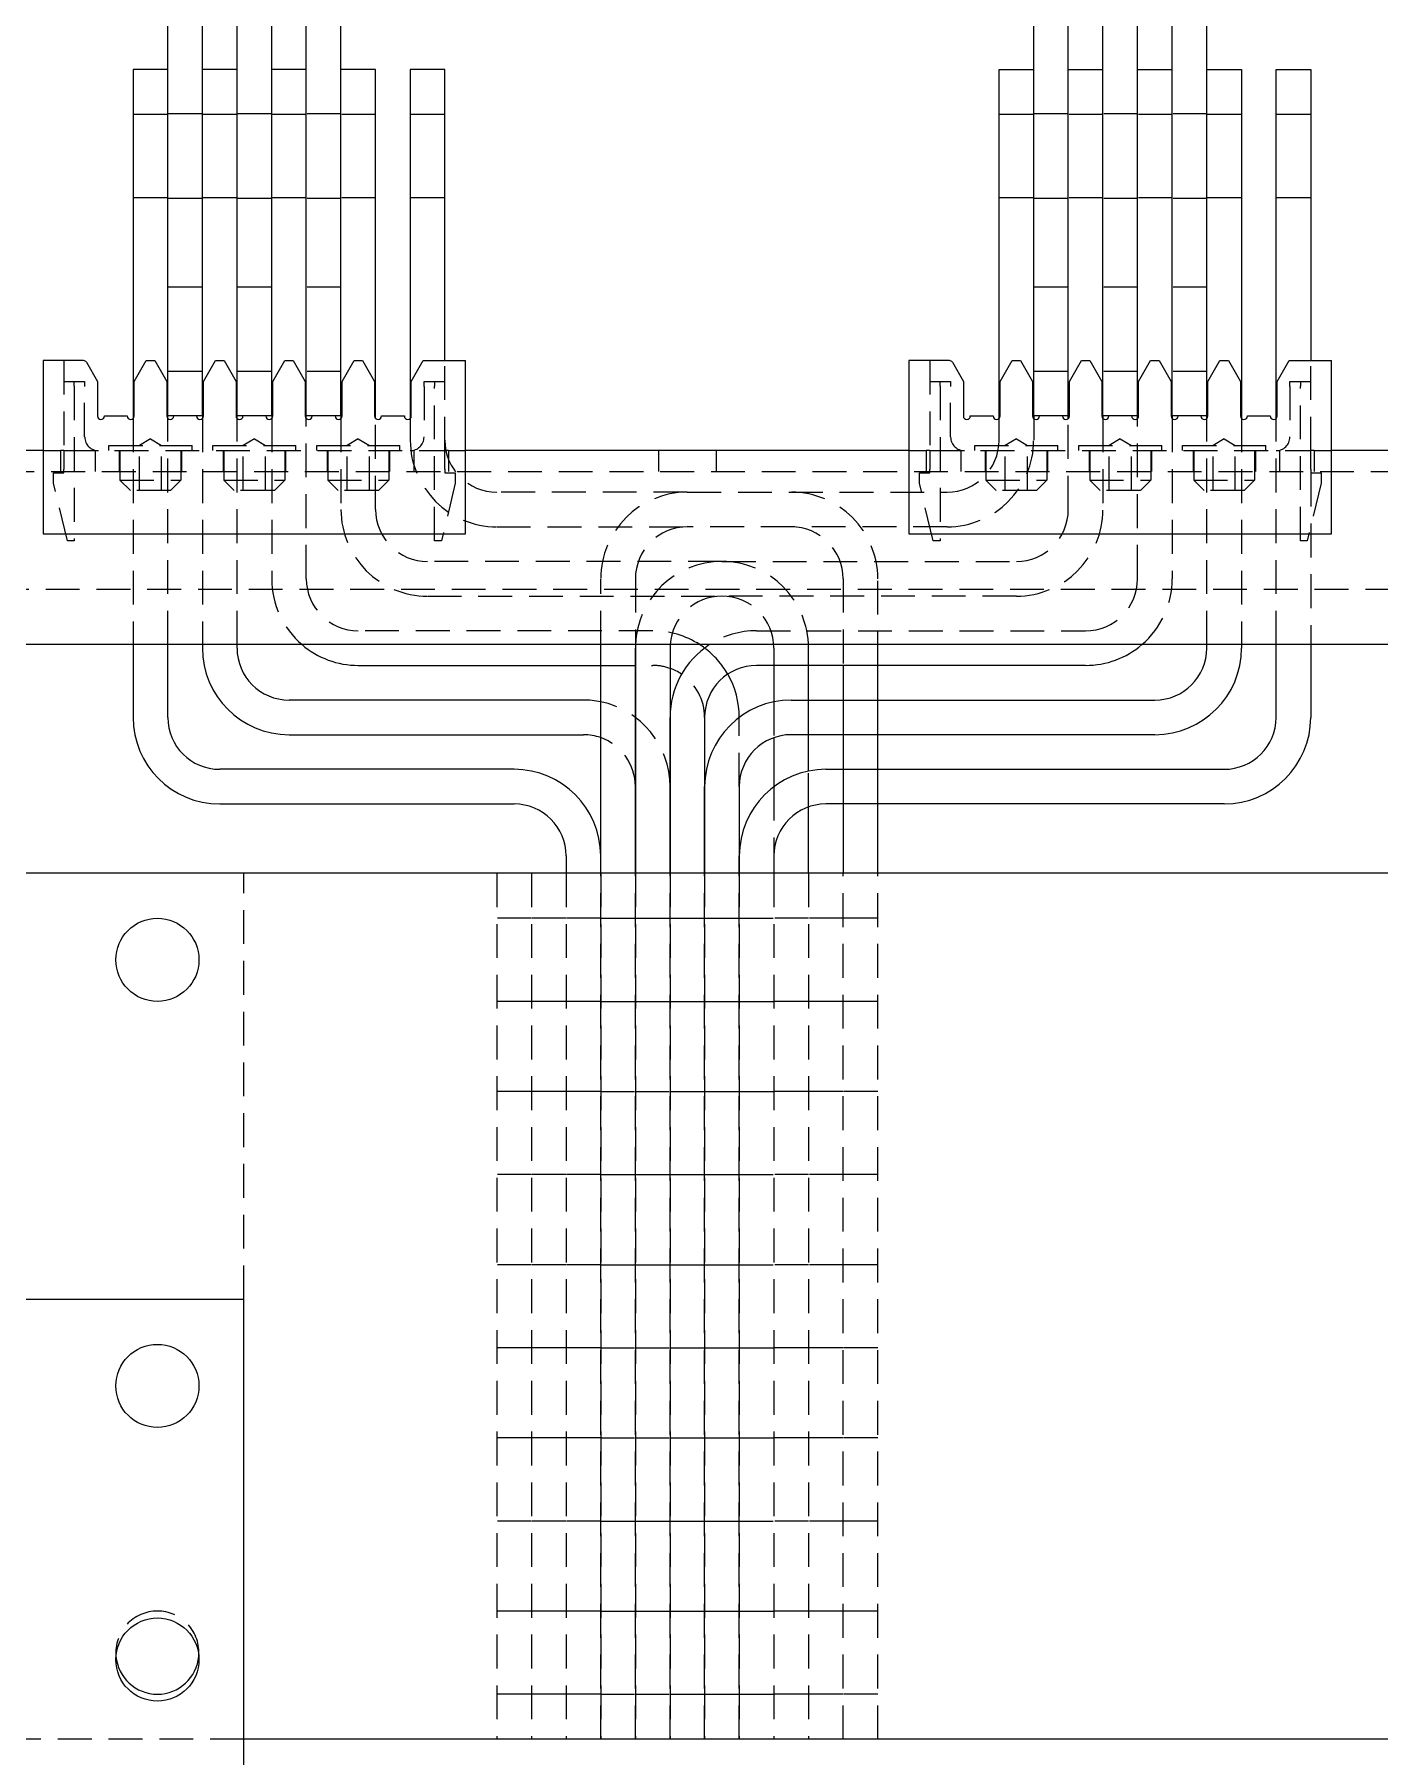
# Model space of a CAD drawing. Header units: millimetres. Extents: x -116965 to 323937, y 291661 to 566926.
# Drawn here: x -19559.6 to -19433.4, y 326443.5 to 326605 of the extents above; entities that cross this region are included whole.
import ezdxf

# ---------------------------------------------------------------- set-up
doc = ezdxf.new("R2010")
doc.units = ezdxf.units.MM
doc.linetypes.add('HIDDEN2', pattern=[4.7625, 3.175, -1.5875])
doc.layers.add('ALPHA', color=255, linetype='Continuous')
doc.layers.add('Pointille_Court', color=40, linetype='HIDDEN2', lineweight=25)

msp = doc.modelspace()

# ---------------------------------------------------------------- linework, layer by layer
at = {"layer": 'ALPHA'}
for p, q in [((-19547.059088, 326569.23863), (-19547.059088, 326650.48863)), ((-19543.809088, 326569.23863), (-19543.809088, 326650.48863)), ((-19540.559088, 326569.23863), (-19540.559088, 326650.48863)), ((-19537.309088, 326569.23863), (-19537.309088, 326650.48863)), ((-19534.059088, 326569.23863), (-19534.059088, 326650.48863)), ((-19530.809088, 326569.23863), (-19530.809088, 326650.48863)), ((-19465.809088, 326569.23863), (-19465.809088, 326650.48863)), ((-19462.559088, 326569.23863), (-19462.559088, 326650.48863)), ((-19459.309088, 326569.23863), (-19459.309088, 326650.48863)), ((-19456.059088, 326569.23863), (-19456.059088, 326650.48863)), ((-19452.809088, 326569.23863), (-19452.809088, 326650.48863)), ((-19449.559088, 326569.23863), (-19449.559088, 326650.48863)), ((-19550.309088, 326601.73863), (-19550.309088, 326569.006533)), ((-19547.059088, 326601.73863), (-19550.309088, 326601.73863)), ((-19540.559088, 326601.73863), (-19543.809088, 326601.73863)), ((-19534.059088, 326601.73863), (-19537.309088, 326601.73863)), ((-19527.559088, 326601.73863), (-19530.809088, 326601.73863)), ((-19527.559088, 326569.006533), (-19527.559088, 326601.73863)), ((-19524.309088, 326601.73863), (-19524.309088, 326569.006533)), ((-19521.059088, 326601.73863), (-19524.309088, 326601.73863)), ((-19521.059088, 326574.43863), (-19521.059088, 326601.73863)), ((-19469.059088, 326569.006533), (-19469.059088, 326601.73863)), ((-19469.059088, 326601.73863), (-19465.809088, 326601.73863)), ((-19462.559088, 326601.73863), (-19459.309088, 326601.73863)), ((-19456.059088, 326601.73863), (-19452.809088, 326601.73863)), ((-19449.559088, 326601.73863), (-19446.309088, 326601.73863)), ((-19446.309088, 326601.73863), (-19446.309088, 326569.006533)), ((-19443.059088, 326569.006533), (-19443.059088, 326601.73863)), ((-19443.059088, 326601.73863), (-19439.809088, 326601.73863)), ((-19439.809088, 326601.73863), (-19439.809088, 326574.43863)), ((-19558.759088, 326574.43863), (-19558.759088, 326558.18863)), ((-19554.97006, 326574.43863), (-19558.759088, 326574.43863)), ((-19554.688602, 326574.27613), (-19553.656588, 326572.48863)), ((-19550.211588, 326572.48863), (-19549.085755, 326574.43863)), ((-19549.085755, 326574.43863), (-19548.282421, 326574.43863)), ((-19548.282421, 326574.43863), (-19547.156588, 326572.48863)), ((-19543.711588, 326572.48863), (-19542.585755, 326574.43863)), ((-19542.585755, 326574.43863), (-19541.782421, 326574.43863)), ((-19541.782421, 326574.43863), (-19540.656588, 326572.48863)), ((-19537.211588, 326572.48863), (-19536.085755, 326574.43863)), ((-19536.085755, 326574.43863), (-19535.282421, 326574.43863)), ((-19535.282421, 326574.43863), (-19534.156588, 326572.48863)), ((-19530.711588, 326572.48863), (-19529.585755, 326574.43863)), ((-19529.585755, 326574.43863), (-19528.782421, 326574.43863)), ((-19528.782421, 326574.43863), (-19527.656588, 326572.48863)), ((-19524.211588, 326572.48863), (-19523.085755, 326574.43863)), ((-19523.085755, 326574.43863), (-19519.109088, 326574.43863)), ((-19519.109088, 326558.18863), (-19519.109088, 326574.43863)), ((-19477.509088, 326574.43863), (-19477.509088, 326558.18863)), ((-19473.72006, 326574.43863), (-19477.509088, 326574.43863)), ((-19473.438602, 326574.27613), (-19472.406588, 326572.48863)), ((-19468.961588, 326572.48863), (-19467.835755, 326574.43863)), ((-19467.835755, 326574.43863), (-19467.032421, 326574.43863)), ((-19467.032421, 326574.43863), (-19465.906588, 326572.48863)), ((-19462.461588, 326572.48863), (-19461.335755, 326574.43863)), ((-19461.335755, 326574.43863), (-19460.532421, 326574.43863)), ((-19460.532421, 326574.43863), (-19459.406588, 326572.48863)), ((-19455.961588, 326572.48863), (-19454.835755, 326574.43863)), ((-19454.835755, 326574.43863), (-19454.032421, 326574.43863)), ((-19454.032421, 326574.43863), (-19452.906588, 326572.48863)), ((-19449.461588, 326572.48863), (-19448.335755, 326574.43863)), ((-19448.335755, 326574.43863), (-19447.532421, 326574.43863)), ((-19447.532421, 326574.43863), (-19446.406588, 326572.48863)), ((-19442.961588, 326572.48863), (-19441.835755, 326574.43863)), ((-19441.835755, 326574.43863), (-19437.859088, 326574.43863)), ((-19437.859088, 326558.18863), (-19437.859088, 326574.43863)), ((-19553.656588, 326572.48863), (-19553.656588, 326569.23863)), ((-19550.211588, 326569.23863), (-19550.211588, 326572.48863)), ((-19547.156588, 326572.48863), (-19547.156588, 326569.23863)), ((-19543.711588, 326569.23863), (-19543.711588, 326572.48863)), ((-19540.656588, 326572.48863), (-19540.656588, 326569.23863)), ((-19537.211588, 326569.23863), (-19537.211588, 326572.48863)), ((-19534.156588, 326572.48863), (-19534.156588, 326569.23863)), ((-19530.711588, 326569.23863), (-19530.711588, 326572.48863)), ((-19527.656588, 326572.48863), (-19527.656588, 326569.23863)), ((-19524.211588, 326569.23863), (-19524.211588, 326572.48863)), ((-19472.406588, 326572.48863), (-19472.406588, 326569.23863)), ((-19468.961588, 326569.23863), (-19468.961588, 326572.48863)), ((-19465.906588, 326572.48863), (-19465.906588, 326569.23863)), ((-19462.461588, 326569.23863), (-19462.461588, 326572.48863)), ((-19459.406588, 326572.48863), (-19459.406588, 326569.23863)), ((-19455.961588, 326569.23863), (-19455.961588, 326572.48863)), ((-19452.906588, 326572.48863), (-19452.906588, 326569.23863)), ((-19449.461588, 326569.23863), (-19449.461588, 326572.48863)), ((-19446.406588, 326572.48863), (-19446.406588, 326569.23863)), ((-19442.961588, 326569.23863), (-19442.961588, 326572.48863)), ((-19553.006588, 326569.23863), (-19550.861588, 326569.23863)), ((-19543.809088, 326569.23863), (-19547.059088, 326569.23863)), ((-19547.059088, 326569.006533), (-19547.059088, 326569.23863)), ((-19543.809088, 326569.23863), (-19543.809088, 326569.006533)), ((-19537.309088, 326569.23863), (-19540.559088, 326569.23863)), ((-19540.559088, 326569.006533), (-19540.559088, 326569.23863)), ((-19537.309088, 326569.23863), (-19537.309088, 326569.006533)), ((-19530.809088, 326569.23863), (-19534.059088, 326569.23863)), ((-19534.059088, 326569.006533), (-19534.059088, 326569.23863)), ((-19530.809088, 326569.23863), (-19530.809088, 326569.006533)), ((-19527.006588, 326569.23863), (-19524.861588, 326569.23863)), ((-19471.756588, 326569.23863), (-19469.611588, 326569.23863)), ((-19462.559088, 326569.23863), (-19465.809088, 326569.23863)), ((-19465.809088, 326569.23863), (-19465.809088, 326569.006533)), ((-19462.559088, 326569.006533), (-19462.559088, 326569.23863)), ((-19456.059088, 326569.23863), (-19459.309088, 326569.23863)), ((-19459.309088, 326569.23863), (-19459.309088, 326569.006533)), ((-19456.059088, 326569.006533), (-19456.059088, 326569.23863)), ((-19449.559088, 326569.23863), (-19452.809088, 326569.23863)), ((-19452.809088, 326569.23863), (-19452.809088, 326569.006533)), ((-19449.559088, 326569.006533), (-19449.559088, 326569.23863)), ((-19445.756588, 326569.23863), (-19443.611588, 326569.23863)), ((-19558.759088, 326565.98863), (-19600.359088, 326565.98863)), ((-19477.509088, 326565.98863), (-19519.109088, 326565.98863)), ((-19396.259088, 326565.98863), (-19437.859088, 326565.98863)), ((-19558.759088, 326558.18863), (-19519.109088, 326558.18863)), ((-19477.509088, 326558.18863), (-19437.859088, 326558.18863)), ((-19335.809088, 326547.78863), (-19664.059088, 326547.78863)), ((-19550.309088, 326547.78863), (-19550.309088, 326540.96363)), ((-19547.059088, 326540.96363), (-19547.059088, 326547.78863)), ((-19543.809088, 326547.78863), (-19543.809088, 326547.46363)), ((-19540.559088, 326547.46363), (-19540.559088, 326547.78863)), ((-19506.434088, 326526.33863), (-19506.434088, 326547.78863)), ((-19503.184088, 326547.78863), (-19503.184088, 326526.33863)), ((-19503.184088, 326526.33863), (-19503.184088, 326547.46363)), ((-19499.934088, 326547.46363), (-19499.934088, 326526.33863)), ((-19449.559088, 326547.46363), (-19449.559088, 326547.78863)), ((-19446.309088, 326547.78863), (-19446.309088, 326547.46363)), ((-19443.059088, 326540.96363), (-19443.059088, 326547.78863)), ((-19439.809088, 326547.78863), (-19439.809088, 326540.96363)), ((-19529.184088, 326545.83863), (-19506.434088, 326545.83863)), ((-19460.934088, 326545.83863), (-19491.809088, 326545.83863)), ((-19490.184088, 326545.83863), (-19490.184088, 326542.424471)), ((-19486.934088, 326542.58863), (-19486.934088, 326545.83863)), ((-19483.684088, 326545.83863), (-19483.684088, 326542.58863)), ((-19480.434088, 326542.58863), (-19480.434088, 326545.83863)), ((-19508.059088, 326542.58863), (-19535.684088, 326542.58863)), ((-19488.559088, 326542.58863), (-19454.434088, 326542.58863)), ((-19499.934088, 326526.33863), (-19499.934088, 326540.96363)), ((-19496.684088, 326540.96363), (-19496.684088, 326526.33863)), ((-19535.684088, 326539.33863), (-19508.059088, 326539.33863)), ((-19490.184088, 326539.059824), (-19490.184088, 326534.46363)), ((-19454.434088, 326539.33863), (-19488.559088, 326539.33863)), ((-19486.934088, 326535.924471), (-19486.934088, 326539.33863)), ((-19483.684088, 326539.33863), (-19483.684088, 326536.08863)), ((-19480.434088, 326536.08863), (-19480.434088, 326539.33863)), ((-19514.559088, 326536.08863), (-19542.184088, 326536.08863)), ((-19485.309088, 326536.08863), (-19447.934088, 326536.08863)), ((-19496.684088, 326526.33863), (-19496.684088, 326534.46363)), ((-19493.434088, 326534.46363), (-19493.434088, 326526.33863)), ((-19542.184088, 326532.83863), (-19514.559088, 326532.83863)), ((-19486.934088, 326526.33863), (-19486.934088, 326532.559824)), ((-19447.934088, 326532.83863), (-19485.309088, 326532.83863)), ((-19483.684088, 326532.83863), (-19483.684088, 326526.33863)), ((-19480.434088, 326526.33863), (-19480.434088, 326532.83863)), ((-19509.684088, 326527.96363), (-19509.684088, 326526.33863)), ((-19493.434088, 326526.33863), (-19493.434088, 326527.96363)), ((-19490.184088, 326527.96363), (-19490.184088, 326526.33863)), ((-19369.934088, 326526.33863), (-19621.159088, 326526.33863)), ((-19621.159088, 326486.36363), (-19539.909088, 326486.36363)), ((-19539.909088, 326303.38863), (-19539.909088, 326486.36363)), ((-19369.934088, 326445.08863), (-19539.909088, 326445.08863))]:
    msp.add_line(p, q, dxfattribs=at)
for centre in [(-19548.034088, 326518.21363), (-19548.034088, 326478.23863), (-19548.034088, 326452.56363)]:
    msp.add_circle(centre, 3.9, dxfattribs=at)
for centre, radius, start, end in [((-19554.97006, 326574.11363), 0.325, 30, 90), ((-19473.72006, 326574.11363), 0.325, 30, 90), ((-19553.331588, 326569.23863), 0.325, 180, 0), ((-19550.536588, 326569.23863), 0.325, 180, 0), ((-19546.831588, 326569.23863), 0.325, 180, 0), ((-19544.036588, 326569.23863), 0.325, 180, 0), ((-19540.331588, 326569.23863), 0.325, 180, 0), ((-19537.536588, 326569.23863), 0.325, 180, 0), ((-19533.831588, 326569.23863), 0.325, 180, 0), ((-19531.036588, 326569.23863), 0.325, 180, 0), ((-19527.331588, 326569.23863), 0.325, 180, 0), ((-19524.536588, 326569.23863), 0.325, 180, 0), ((-19472.081588, 326569.23863), 0.325, 180, 0), ((-19469.286588, 326569.23863), 0.325, 180, 0), ((-19465.581588, 326569.23863), 0.325, 180, 0), ((-19462.786588, 326569.23863), 0.325, 180, 0), ((-19459.081588, 326569.23863), 0.325, 180, 0), ((-19456.286588, 326569.23863), 0.325, 180, 0), ((-19452.581588, 326569.23863), 0.325, 180, 0), ((-19449.786588, 326569.23863), 0.325, 180, 0), ((-19446.081588, 326569.23863), 0.325, 180, 0), ((-19443.286588, 326569.23863), 0.325, 180, 0), ((-19535.684088, 326547.46363), 8.125, 180, 270), ((-19535.684088, 326547.46363), 4.875, 180, 270), ((-19529.184088, 326553.96363), 8.125, 229.46419789, 270), ((-19495.059088, 326547.46363), 8.125, 177.70755723, 180), ((-19495.059088, 326547.46363), 4.875, 176.17744627, 180), ((-19491.809088, 326540.96363), 8.125, 122.85988038, 180), ((-19501.559088, 326540.96363), 8.125, 53.13010235, 57.14011962), ((-19460.934088, 326553.96363), 8.125, 270, 310.53580211), ((-19454.434088, 326547.46363), 4.875, 270, 0), ((-19454.434088, 326547.46363), 8.125, 270, 0), ((-19501.559088, 326540.96363), 4.875, 56.2510114, 70.52877937), ((-19491.809088, 326540.96363), 4.875, 90, 180), ((-19501.559088, 326540.96363), 8.125, 0, 29.92643486), ((-19508.059088, 326534.46363), 8.125, 78.46304097, 90), ((-19488.559088, 326534.46363), 8.125, 90, 180), ((-19542.184088, 326540.96363), 8.125, 180, 270), ((-19542.184088, 326540.96363), 4.875, 180, 270), ((-19447.934088, 326540.96363), 4.875, 270, 0), ((-19447.934088, 326540.96363), 8.125, 270, 0), ((-19508.059088, 326534.46363), 4.875, 70.52877937, 90), ((-19488.559088, 326534.46363), 4.875, 90, 180), ((-19514.559088, 326527.96363), 8.125, 0, 90), ((-19485.309088, 326527.96363), 8.125, 90, 180), ((-19514.559088, 326527.96363), 4.875, 0, 90), ((-19485.309088, 326527.96363), 4.875, 90, 180), ((-19548.034088, 326453.21363), 3.9, 184.78019185, 355.21980815)]:
    msp.add_arc(centre, radius, start, end, dxfattribs=at)
at = {"layer": 'Pointille_Court'}
for p, q in [((-19547.059088, 326597.51363), (-19550.309088, 326597.51363)), ((-19543.809088, 326597.57863), (-19547.059088, 326597.57863)), ((-19540.559088, 326597.51363), (-19543.809088, 326597.51363)), ((-19537.309088, 326597.57863), (-19540.559088, 326597.57863)), ((-19534.059088, 326597.51363), (-19537.309088, 326597.51363)), ((-19530.809088, 326597.57863), (-19534.059088, 326597.57863)), ((-19527.559088, 326597.51363), (-19530.809088, 326597.51363)), ((-19521.059088, 326597.51363), (-19524.309088, 326597.51363)), ((-19465.809088, 326597.51363), (-19469.059088, 326597.51363)), ((-19462.559088, 326597.57863), (-19465.809088, 326597.57863)), ((-19459.309088, 326597.51363), (-19462.559088, 326597.51363)), ((-19456.059088, 326597.57863), (-19459.309088, 326597.57863)), ((-19452.809088, 326597.51363), (-19456.059088, 326597.51363)), ((-19449.559088, 326597.57863), (-19452.809088, 326597.57863)), ((-19446.309088, 326597.51363), (-19449.559088, 326597.51363)), ((-19439.809088, 326597.51363), (-19443.059088, 326597.51363)), ((-19547.059088, 326589.71363), (-19550.309088, 326589.71363)), ((-19543.809088, 326589.64863), (-19547.059088, 326589.64863)), ((-19540.559088, 326589.71363), (-19543.809088, 326589.71363)), ((-19537.309088, 326589.64863), (-19540.559088, 326589.64863)), ((-19534.059088, 326589.71363), (-19537.309088, 326589.71363)), ((-19530.809088, 326589.64863), (-19534.059088, 326589.64863)), ((-19527.559088, 326589.71363), (-19530.809088, 326589.71363)), ((-19521.059088, 326589.71363), (-19524.309088, 326589.71363)), ((-19465.809088, 326589.71363), (-19469.059088, 326589.71363)), ((-19462.559088, 326589.64863), (-19465.809088, 326589.64863)), ((-19459.309088, 326589.71363), (-19462.559088, 326589.71363)), ((-19456.059088, 326589.64863), (-19459.309088, 326589.64863)), ((-19452.809088, 326589.71363), (-19456.059088, 326589.71363)), ((-19449.559088, 326589.64863), (-19452.809088, 326589.64863)), ((-19446.309088, 326589.71363), (-19449.559088, 326589.71363)), ((-19439.809088, 326589.71363), (-19443.059088, 326589.71363)), ((-19543.809088, 326581.32863), (-19547.059088, 326581.32863)), ((-19537.309088, 326581.32863), (-19540.559088, 326581.32863)), ((-19530.809088, 326581.32863), (-19534.059088, 326581.32863)), ((-19462.559088, 326581.32863), (-19465.809088, 326581.32863)), ((-19456.059088, 326581.32863), (-19459.309088, 326581.32863)), ((-19449.559088, 326581.32863), (-19452.809088, 326581.32863)), ((-19556.809088, 326574.43863), (-19556.809088, 326565.98863)), ((-19543.809088, 326573.39863), (-19547.059088, 326573.39863)), ((-19537.309088, 326573.39863), (-19540.559088, 326573.39863)), ((-19530.809088, 326573.39863), (-19534.059088, 326573.39863)), ((-19521.059088, 326565.98863), (-19521.059088, 326574.43863)), ((-19475.559088, 326574.43863), (-19475.559088, 326565.98863)), ((-19462.559088, 326573.39863), (-19465.809088, 326573.39863)), ((-19456.059088, 326573.39863), (-19459.309088, 326573.39863)), ((-19449.559088, 326573.39863), (-19452.809088, 326573.39863)), ((-19439.809088, 326565.98863), (-19439.809088, 326574.43863)), ((-19556.809088, 326572.48863), (-19554.859088, 326572.48863)), ((-19555.834088, 326572.022305), (-19555.834088, 326572.48863)), ((-19555.834088, 326572.022305), (-19555.834088, 326557.53863)), ((-19554.859088, 326572.48863), (-19554.859088, 326572.018143)), ((-19554.859088, 326567.28863), (-19554.859088, 326572.018143)), ((-19523.009088, 326572.48863), (-19521.059088, 326572.48863)), ((-19523.009088, 326572.018143), (-19523.009088, 326572.48863)), ((-19523.009088, 326572.018143), (-19523.009088, 326567.28863)), ((-19522.034088, 326572.48863), (-19522.034088, 326572.028488)), ((-19522.034088, 326557.53863), (-19522.034088, 326572.028488)), ((-19475.559088, 326572.48863), (-19473.609088, 326572.48863)), ((-19474.584088, 326572.022305), (-19474.584088, 326572.48863)), ((-19474.584088, 326572.022305), (-19474.584088, 326557.53863)), ((-19473.609088, 326572.48863), (-19473.609088, 326572.018143)), ((-19473.609088, 326567.28863), (-19473.609088, 326572.018143)), ((-19441.759088, 326572.48863), (-19439.809088, 326572.48863)), ((-19441.759088, 326572.018143), (-19441.759088, 326572.48863)), ((-19441.759088, 326572.018143), (-19441.759088, 326567.28863)), ((-19440.784088, 326572.48863), (-19440.784088, 326572.028488)), ((-19440.784088, 326557.53863), (-19440.784088, 326572.028488)), ((-19550.309088, 326569.006533), (-19550.309088, 326547.78863)), ((-19547.059088, 326547.78863), (-19547.059088, 326569.006533)), ((-19543.809088, 326569.006533), (-19543.809088, 326547.78863)), ((-19540.559088, 326547.78863), (-19540.559088, 326569.006533)), ((-19537.309088, 326569.006533), (-19537.309088, 326553.96363)), ((-19534.059088, 326553.96363), (-19534.059088, 326569.006533)), ((-19530.809088, 326569.006533), (-19530.809088, 326560.46363)), ((-19527.559088, 326560.46363), (-19527.559088, 326569.006533)), ((-19524.309088, 326569.006533), (-19524.309088, 326566.96363)), ((-19469.059088, 326566.96363), (-19469.059088, 326569.006533)), ((-19465.809088, 326569.006533), (-19465.809088, 326566.96363)), ((-19462.559088, 326560.46363), (-19462.559088, 326569.006533)), ((-19459.309088, 326569.006533), (-19459.309088, 326560.46363)), ((-19456.059088, 326553.96363), (-19456.059088, 326569.006533)), ((-19452.809088, 326569.006533), (-19452.809088, 326553.96363)), ((-19449.559088, 326547.78863), (-19449.559088, 326569.006533)), ((-19446.309088, 326569.006533), (-19446.309088, 326547.78863)), ((-19443.059088, 326547.78863), (-19443.059088, 326569.006533)), ((-19552.584088, 326565.98863), (-19552.584088, 326566.47613)), ((-19552.584088, 326566.47613), (-19544.784088, 326566.47613)), ((-19548.684088, 326567.101025), (-19549.724088, 326566.47613)), ((-19548.684088, 326567.101025), (-19547.644088, 326566.47613)), ((-19544.784088, 326565.98863), (-19544.784088, 326566.47613)), ((-19542.834088, 326565.98863), (-19542.834088, 326566.47613)), ((-19542.834088, 326566.47613), (-19535.034088, 326566.47613)), ((-19538.934088, 326567.101025), (-19539.974088, 326566.47613)), ((-19538.934088, 326567.101025), (-19537.894088, 326566.47613)), ((-19535.034088, 326565.98863), (-19535.034088, 326566.47613)), ((-19533.084088, 326565.98863), (-19533.084088, 326566.47613)), ((-19533.084088, 326566.47613), (-19525.284088, 326566.47613)), ((-19529.184088, 326567.101025), (-19530.224088, 326566.47613)), ((-19529.184088, 326567.101025), (-19528.144088, 326566.47613)), ((-19525.284088, 326565.98863), (-19525.284088, 326566.47613)), ((-19471.334088, 326565.98863), (-19471.334088, 326566.47613)), ((-19471.334088, 326566.47613), (-19463.534088, 326566.47613)), ((-19467.434088, 326567.101025), (-19468.474088, 326566.47613)), ((-19467.434088, 326567.101025), (-19466.394088, 326566.47613)), ((-19463.534088, 326565.98863), (-19463.534088, 326566.47613)), ((-19461.584088, 326565.98863), (-19461.584088, 326566.47613)), ((-19461.584088, 326566.47613), (-19453.784088, 326566.47613)), ((-19457.684088, 326567.101025), (-19458.724088, 326566.47613)), ((-19457.684088, 326567.101025), (-19456.644088, 326566.47613)), ((-19453.784088, 326565.98863), (-19453.784088, 326566.47613)), ((-19451.834088, 326565.98863), (-19451.834088, 326566.47613)), ((-19451.834088, 326566.47613), (-19444.034088, 326566.47613)), ((-19447.934088, 326567.101025), (-19448.974088, 326566.47613)), ((-19447.934088, 326567.101025), (-19446.894088, 326566.47613)), ((-19444.034088, 326565.98863), (-19444.034088, 326566.47613)), ((-19558.759088, 326565.98863), (-19557.134088, 326565.98863)), ((-19557.111114, 326565.98863), (-19557.134088, 326565.98863)), ((-19557.134088, 326565.98863), (-19557.134088, 326564.03863)), ((-19556.809088, 326565.98863), (-19557.111114, 326565.98863)), ((-19556.809088, 326565.98863), (-19556.809088, 326564.24246)), ((-19556.809088, 326565.98863), (-19521.059088, 326565.98863)), ((-19553.884088, 326565.98863), (-19553.884088, 326564.03863)), ((-19551.609088, 326565.98863), (-19551.609088, 326564.03863)), ((-19551.544088, 326565.98863), (-19551.544088, 326563.22613)), ((-19549.724088, 326562.25113), (-19549.724088, 326565.98863)), ((-19547.644088, 326562.25113), (-19547.644088, 326565.98863)), ((-19545.824088, 326565.98863), (-19545.824088, 326563.22613)), ((-19545.759088, 326565.98863), (-19545.759088, 326564.03863)), ((-19541.859088, 326565.98863), (-19541.859088, 326564.03863)), ((-19541.794088, 326565.98863), (-19541.794088, 326563.22613)), ((-19539.974088, 326562.25113), (-19539.974088, 326565.98863)), ((-19537.894088, 326562.25113), (-19537.894088, 326565.98863)), ((-19536.074088, 326565.98863), (-19536.074088, 326563.22613)), ((-19536.009088, 326565.98863), (-19536.009088, 326564.03863)), ((-19532.109088, 326565.98863), (-19532.109088, 326564.03863)), ((-19532.044088, 326565.98863), (-19532.044088, 326563.22613)), ((-19530.224088, 326562.25113), (-19530.224088, 326565.98863)), ((-19528.144088, 326562.25113), (-19528.144088, 326565.98863)), ((-19526.324088, 326565.98863), (-19526.324088, 326563.22613)), ((-19526.259088, 326565.98863), (-19526.259088, 326564.03863)), ((-19523.984088, 326565.98863), (-19523.984088, 326564.03863)), ((-19520.757062, 326565.98863), (-19521.059088, 326565.98863)), ((-19521.059088, 326564.24246), (-19521.059088, 326565.98863)), ((-19520.734088, 326565.98863), (-19520.757062, 326565.98863)), ((-19520.734088, 326565.98863), (-19519.109088, 326565.98863)), ((-19520.734088, 326565.98863), (-19520.734088, 326564.03863)), ((-19501.006588, 326565.98863), (-19501.006588, 326564.03863)), ((-19495.611588, 326565.98863), (-19495.611588, 326564.03863)), ((-19477.509088, 326565.98863), (-19475.884088, 326565.98863)), ((-19475.861114, 326565.98863), (-19475.884088, 326565.98863)), ((-19475.884088, 326565.98863), (-19475.884088, 326564.03863)), ((-19475.559088, 326565.98863), (-19475.861114, 326565.98863)), ((-19475.559088, 326565.98863), (-19475.559088, 326564.24246)), ((-19475.559088, 326565.98863), (-19439.809088, 326565.98863)), ((-19472.634088, 326565.98863), (-19472.634088, 326564.03863)), ((-19470.359088, 326565.98863), (-19470.359088, 326564.03863)), ((-19470.294088, 326565.98863), (-19470.294088, 326563.22613)), ((-19468.474088, 326562.25113), (-19468.474088, 326565.98863)), ((-19466.394088, 326562.25113), (-19466.394088, 326565.98863)), ((-19464.574088, 326565.98863), (-19464.574088, 326563.22613)), ((-19464.509088, 326565.98863), (-19464.509088, 326564.03863)), ((-19460.609088, 326565.98863), (-19460.609088, 326564.03863)), ((-19460.544088, 326565.98863), (-19460.544088, 326563.22613)), ((-19458.724088, 326562.25113), (-19458.724088, 326565.98863)), ((-19456.644088, 326562.25113), (-19456.644088, 326565.98863)), ((-19454.824088, 326565.98863), (-19454.824088, 326563.22613)), ((-19454.759088, 326565.98863), (-19454.759088, 326564.03863)), ((-19450.859088, 326565.98863), (-19450.859088, 326564.03863)), ((-19450.794088, 326565.98863), (-19450.794088, 326563.22613)), ((-19448.974088, 326562.25113), (-19448.974088, 326565.98863)), ((-19446.894088, 326562.25113), (-19446.894088, 326565.98863)), ((-19445.074088, 326565.98863), (-19445.074088, 326563.22613)), ((-19445.009088, 326565.98863), (-19445.009088, 326564.03863)), ((-19442.734088, 326565.98863), (-19442.734088, 326564.03863)), ((-19439.507062, 326565.98863), (-19439.809088, 326565.98863)), ((-19439.809088, 326564.24246), (-19439.809088, 326565.98863)), ((-19439.484088, 326565.98863), (-19439.507062, 326565.98863)), ((-19439.484088, 326565.98863), (-19437.859088, 326565.98863)), ((-19439.484088, 326565.98863), (-19439.484088, 326564.03863)), ((-19677.059088, 326564.03863), (-19322.809088, 326564.03863)), ((-19557.784088, 326563.90863), (-19556.809088, 326563.90863)), ((-19557.784088, 326562.93363), (-19557.784088, 326563.90863)), ((-19556.809088, 326563.90863), (-19556.809088, 326564.24246)), ((-19550.569088, 326562.25113), (-19551.544088, 326563.22613)), ((-19551.544088, 326563.22613), (-19545.824088, 326563.22613)), ((-19546.799088, 326562.25113), (-19545.824088, 326563.22613)), ((-19540.819088, 326562.25113), (-19541.794088, 326563.22613)), ((-19541.794088, 326563.22613), (-19536.074088, 326563.22613)), ((-19537.049088, 326562.25113), (-19536.074088, 326563.22613)), ((-19531.069088, 326562.25113), (-19532.044088, 326563.22613)), ((-19532.044088, 326563.22613), (-19526.324088, 326563.22613)), ((-19527.299088, 326562.25113), (-19526.324088, 326563.22613)), ((-19521.059088, 326564.24246), (-19521.059088, 326563.90863)), ((-19521.059088, 326563.90863), (-19520.084088, 326563.90863)), ((-19520.084088, 326563.90863), (-19520.084088, 326562.93363)), ((-19476.534088, 326563.90863), (-19475.559088, 326563.90863)), ((-19476.534088, 326562.93363), (-19476.534088, 326563.90863)), ((-19475.559088, 326563.90863), (-19475.559088, 326564.24246)), ((-19469.319088, 326562.25113), (-19470.294088, 326563.22613)), ((-19470.294088, 326563.22613), (-19464.574088, 326563.22613)), ((-19465.549088, 326562.25113), (-19464.574088, 326563.22613)), ((-19459.569088, 326562.25113), (-19460.544088, 326563.22613)), ((-19460.544088, 326563.22613), (-19454.824088, 326563.22613)), ((-19455.799088, 326562.25113), (-19454.824088, 326563.22613)), ((-19449.819088, 326562.25113), (-19450.794088, 326563.22613)), ((-19450.794088, 326563.22613), (-19445.074088, 326563.22613)), ((-19446.049088, 326562.25113), (-19445.074088, 326563.22613)), ((-19439.809088, 326564.24246), (-19439.809088, 326563.90863)), ((-19439.809088, 326563.90863), (-19438.834088, 326563.90863)), ((-19439.809088, 326563.90863), (-19439.809088, 326547.78863)), ((-19438.834088, 326563.90863), (-19438.834088, 326562.93363)), ((-19556.484088, 326557.53863), (-19557.784088, 326562.93363)), ((-19546.799088, 326562.25113), (-19550.569088, 326562.25113)), ((-19537.049088, 326562.25113), (-19540.819088, 326562.25113)), ((-19527.299088, 326562.25113), (-19531.069088, 326562.25113)), ((-19520.084088, 326562.93363), (-19521.384088, 326557.53863)), ((-19498.309088, 326562.08863), (-19516.184088, 326562.08863)), ((-19498.309088, 326562.08863), (-19473.934088, 326562.08863)), ((-19475.234088, 326557.53863), (-19476.534088, 326562.93363)), ((-19465.549088, 326562.25113), (-19469.319088, 326562.25113)), ((-19455.799088, 326562.25113), (-19459.569088, 326562.25113)), ((-19446.049088, 326562.25113), (-19449.819088, 326562.25113)), ((-19438.834088, 326562.93363), (-19440.134088, 326557.53863)), ((-19516.184088, 326558.83863), (-19498.309088, 326558.83863)), ((-19473.934088, 326558.83863), (-19498.309088, 326558.83863)), ((-19555.834088, 326557.53863), (-19556.484088, 326557.53863)), ((-19521.384088, 326557.53863), (-19522.034088, 326557.53863)), ((-19474.584088, 326557.53863), (-19475.234088, 326557.53863)), ((-19440.134088, 326557.53863), (-19440.784088, 326557.53863)), ((-19495.059088, 326555.58863), (-19522.684088, 326555.58863)), ((-19495.059088, 326555.58863), (-19467.434088, 326555.58863)), ((-19506.434088, 326547.78863), (-19506.434088, 326553.96363)), ((-19503.184088, 326553.96363), (-19503.184088, 326547.78863)), ((-19483.684088, 326553.96363), (-19483.684088, 326545.83863)), ((-19480.434088, 326545.83863), (-19480.434088, 326553.96363)), ((-19644.234088, 326552.98863), (-19352.384088, 326552.98863)), ((-19522.684088, 326552.33863), (-19495.059088, 326552.33863)), ((-19467.434088, 326552.33863), (-19495.059088, 326552.33863)), ((-19501.559088, 326549.08863), (-19529.184088, 326549.08863)), ((-19491.809088, 326549.08863), (-19460.934088, 326549.08863)), ((-19490.184088, 326547.46363), (-19490.184088, 326545.83863)), ((-19486.934088, 326545.83863), (-19486.934088, 326547.46363)), ((-19506.434088, 326545.83863), (-19501.559088, 326545.83863)), ((-19490.184088, 326542.424471), (-19490.184088, 326539.059824)), ((-19486.934088, 326539.33863), (-19486.934088, 326542.58863)), ((-19483.684088, 326542.58863), (-19483.684088, 326539.33863)), ((-19480.434088, 326539.33863), (-19480.434088, 326542.58863)), ((-19493.434088, 326534.46363), (-19493.434088, 326540.96363)), ((-19486.934088, 326532.559824), (-19486.934088, 326535.924471)), ((-19483.684088, 326536.08863), (-19483.684088, 326532.83863)), ((-19480.434088, 326532.83863), (-19480.434088, 326536.08863)), ((-19490.184088, 326534.46363), (-19490.184088, 326527.96363)), ((-19539.909088, 326486.36363), (-19539.909088, 326526.33863)), ((-19516.184088, 326526.33863), (-19516.184088, 326445.08863)), ((-19512.934088, 326526.33863), (-19512.934088, 326445.08863)), ((-19512.934088, 326526.33863), (-19512.934088, 326445.08863)), ((-19509.684088, 326526.33863), (-19509.684088, 326445.08863)), ((-19509.684088, 326526.33863), (-19509.684088, 326445.08863)), ((-19506.434088, 326526.33863), (-19506.434088, 326445.08863)), ((-19506.434088, 326445.08863), (-19506.434088, 326526.33863)), ((-19503.184088, 326445.08863), (-19503.184088, 326526.33863)), ((-19503.184088, 326526.33863), (-19503.184088, 326445.08863)), ((-19499.934088, 326526.33863), (-19499.934088, 326445.08863)), ((-19499.934088, 326445.08863), (-19499.934088, 326526.33863)), ((-19496.684088, 326526.33863), (-19496.684088, 326445.08863)), ((-19496.684088, 326445.08863), (-19496.684088, 326526.33863)), ((-19493.434088, 326526.33863), (-19493.434088, 326445.08863)), ((-19493.434088, 326445.08863), (-19493.434088, 326526.33863)), ((-19490.184088, 326526.33863), (-19490.184088, 326445.08863)), ((-19486.934088, 326526.33863), (-19486.934088, 326445.08863)), ((-19483.684088, 326445.08863), (-19483.684088, 326526.33863)), ((-19480.434088, 326445.08863), (-19480.434088, 326526.33863)), ((-19512.934088, 326522.11363), (-19516.184088, 326522.11363)), ((-19509.684088, 326522.11363), (-19512.934088, 326522.11363)), ((-19506.434088, 326522.11363), (-19509.684088, 326522.11363)), ((-19506.434088, 326522.11363), (-19503.184088, 326522.11363)), ((-19503.184088, 326522.11363), (-19499.934088, 326522.11363)), ((-19499.934088, 326522.11363), (-19496.684088, 326522.11363)), ((-19496.684088, 326522.11363), (-19493.434088, 326522.11363)), ((-19493.434088, 326522.11363), (-19490.184088, 326522.11363)), ((-19486.934088, 326522.11363), (-19490.184088, 326522.11363)), ((-19483.684088, 326522.11363), (-19486.934088, 326522.11363)), ((-19480.434088, 326522.11363), (-19483.684088, 326522.11363)), ((-19512.934088, 326514.31363), (-19516.184088, 326514.31363)), ((-19509.684088, 326514.31363), (-19512.934088, 326514.31363)), ((-19506.434088, 326514.31363), (-19509.684088, 326514.31363)), ((-19506.434088, 326514.31363), (-19503.184088, 326514.31363)), ((-19503.184088, 326514.31363), (-19499.934088, 326514.31363)), ((-19499.934088, 326514.31363), (-19496.684088, 326514.31363)), ((-19496.684088, 326514.31363), (-19493.434088, 326514.31363)), ((-19493.434088, 326514.31363), (-19490.184088, 326514.31363)), ((-19486.934088, 326514.31363), (-19490.184088, 326514.31363)), ((-19483.684088, 326514.31363), (-19486.934088, 326514.31363)), ((-19480.434088, 326514.31363), (-19483.684088, 326514.31363)), ((-19512.934088, 326505.86363), (-19516.184088, 326505.86363)), ((-19509.684088, 326505.86363), (-19512.934088, 326505.86363)), ((-19506.434088, 326505.86363), (-19509.684088, 326505.86363)), ((-19506.434088, 326505.86363), (-19503.184088, 326505.86363)), ((-19503.184088, 326505.86363), (-19499.934088, 326505.86363)), ((-19499.934088, 326505.86363), (-19496.684088, 326505.86363)), ((-19496.684088, 326505.86363), (-19493.434088, 326505.86363)), ((-19493.434088, 326505.86363), (-19490.184088, 326505.86363)), ((-19486.934088, 326505.86363), (-19490.184088, 326505.86363)), ((-19483.684088, 326505.86363), (-19486.934088, 326505.86363)), ((-19480.434088, 326505.86363), (-19483.684088, 326505.86363)), ((-19512.934088, 326498.06363), (-19516.184088, 326498.06363)), ((-19509.684088, 326498.06363), (-19512.934088, 326498.06363)), ((-19506.434088, 326498.06363), (-19509.684088, 326498.06363)), ((-19506.434088, 326498.06363), (-19503.184088, 326498.06363)), ((-19503.184088, 326498.06363), (-19499.934088, 326498.06363)), ((-19499.934088, 326498.06363), (-19496.684088, 326498.06363)), ((-19496.684088, 326498.06363), (-19493.434088, 326498.06363)), ((-19493.434088, 326498.06363), (-19490.184088, 326498.06363)), ((-19486.934088, 326498.06363), (-19490.184088, 326498.06363)), ((-19483.684088, 326498.06363), (-19486.934088, 326498.06363)), ((-19480.434088, 326498.06363), (-19483.684088, 326498.06363)), ((-19512.934088, 326489.61363), (-19516.184088, 326489.61363)), ((-19509.684088, 326489.61363), (-19512.934088, 326489.61363)), ((-19506.434088, 326489.61363), (-19509.684088, 326489.61363)), ((-19506.434088, 326489.61363), (-19503.184088, 326489.61363)), ((-19503.184088, 326489.61363), (-19499.934088, 326489.61363)), ((-19499.934088, 326489.61363), (-19496.684088, 326489.61363)), ((-19496.684088, 326489.61363), (-19493.434088, 326489.61363)), ((-19493.434088, 326489.61363), (-19490.184088, 326489.61363)), ((-19486.934088, 326489.61363), (-19490.184088, 326489.61363)), ((-19483.684088, 326489.61363), (-19486.934088, 326489.61363)), ((-19480.434088, 326489.61363), (-19483.684088, 326489.61363)), ((-19512.934088, 326481.81363), (-19516.184088, 326481.81363)), ((-19509.684088, 326481.81363), (-19512.934088, 326481.81363)), ((-19506.434088, 326481.81363), (-19509.684088, 326481.81363)), ((-19506.434088, 326481.81363), (-19503.184088, 326481.81363)), ((-19503.184088, 326481.81363), (-19499.934088, 326481.81363)), ((-19499.934088, 326481.81363), (-19496.684088, 326481.81363)), ((-19496.684088, 326481.81363), (-19493.434088, 326481.81363)), ((-19493.434088, 326481.81363), (-19490.184088, 326481.81363)), ((-19486.934088, 326481.81363), (-19490.184088, 326481.81363)), ((-19483.684088, 326481.81363), (-19486.934088, 326481.81363)), ((-19480.434088, 326481.81363), (-19483.684088, 326481.81363)), ((-19512.934088, 326473.36363), (-19516.184088, 326473.36363)), ((-19509.684088, 326473.36363), (-19512.934088, 326473.36363)), ((-19506.434088, 326473.36363), (-19509.684088, 326473.36363)), ((-19506.434088, 326473.36363), (-19503.184088, 326473.36363)), ((-19503.184088, 326473.36363), (-19499.934088, 326473.36363)), ((-19499.934088, 326473.36363), (-19496.684088, 326473.36363)), ((-19496.684088, 326473.36363), (-19493.434088, 326473.36363)), ((-19493.434088, 326473.36363), (-19490.184088, 326473.36363)), ((-19486.934088, 326473.36363), (-19490.184088, 326473.36363)), ((-19483.684088, 326473.36363), (-19486.934088, 326473.36363)), ((-19480.434088, 326473.36363), (-19483.684088, 326473.36363)), ((-19512.934088, 326465.56363), (-19516.184088, 326465.56363)), ((-19509.684088, 326465.56363), (-19512.934088, 326465.56363)), ((-19506.434088, 326465.56363), (-19509.684088, 326465.56363)), ((-19506.434088, 326465.56363), (-19503.184088, 326465.56363)), ((-19503.184088, 326465.56363), (-19499.934088, 326465.56363)), ((-19499.934088, 326465.56363), (-19496.684088, 326465.56363)), ((-19496.684088, 326465.56363), (-19493.434088, 326465.56363)), ((-19493.434088, 326465.56363), (-19490.184088, 326465.56363)), ((-19486.934088, 326465.56363), (-19490.184088, 326465.56363)), ((-19483.684088, 326465.56363), (-19486.934088, 326465.56363)), ((-19480.434088, 326465.56363), (-19483.684088, 326465.56363)), ((-19512.934088, 326457.11363), (-19516.184088, 326457.11363)), ((-19509.684088, 326457.11363), (-19512.934088, 326457.11363)), ((-19506.434088, 326457.11363), (-19509.684088, 326457.11363)), ((-19506.434088, 326457.11363), (-19503.184088, 326457.11363)), ((-19503.184088, 326457.11363), (-19499.934088, 326457.11363)), ((-19499.934088, 326457.11363), (-19496.684088, 326457.11363)), ((-19496.684088, 326457.11363), (-19493.434088, 326457.11363)), ((-19493.434088, 326457.11363), (-19490.184088, 326457.11363)), ((-19486.934088, 326457.11363), (-19490.184088, 326457.11363)), ((-19483.684088, 326457.11363), (-19486.934088, 326457.11363)), ((-19480.434088, 326457.11363), (-19483.684088, 326457.11363)), ((-19512.934088, 326449.31363), (-19516.184088, 326449.31363)), ((-19509.684088, 326449.31363), (-19512.934088, 326449.31363)), ((-19506.434088, 326449.31363), (-19509.684088, 326449.31363)), ((-19506.434088, 326449.31363), (-19503.184088, 326449.31363)), ((-19503.184088, 326449.31363), (-19499.934088, 326449.31363)), ((-19499.934088, 326449.31363), (-19496.684088, 326449.31363)), ((-19496.684088, 326449.31363), (-19493.434088, 326449.31363)), ((-19493.434088, 326449.31363), (-19490.184088, 326449.31363)), ((-19486.934088, 326449.31363), (-19490.184088, 326449.31363)), ((-19483.684088, 326449.31363), (-19486.934088, 326449.31363)), ((-19480.434088, 326449.31363), (-19483.684088, 326449.31363)), ((-19539.909088, 326445.08863), (-19621.159088, 326445.08863))]:
    msp.add_line(p, q, dxfattribs=at)
for centre, radius, start, end in [((-19553.559088, 326567.28863), 1.3, 180, 182), ((-19553.559088, 326567.28863), 1.3, 182, 270), ((-19524.309088, 326567.28863), 1.3, 270, 358), ((-19516.184088, 326566.96363), 8.125, 180, 270), ((-19524.309088, 326567.28863), 1.3, 358, 0), ((-19516.184088, 326566.96363), 4.875, 180, 270), ((-19473.934088, 326566.96363), 4.875, 270, 0), ((-19473.934088, 326566.96363), 8.125, 270, 0), ((-19472.309088, 326567.28863), 1.3, 180, 182), ((-19472.309088, 326567.28863), 1.3, 182, 270), ((-19443.059088, 326567.28863), 1.3, 270, 358), ((-19443.059088, 326567.28863), 1.3, 358, 0), ((-19498.309088, 326553.96363), 8.125, 90, 180), ((-19488.559088, 326553.96363), 8.125, 0, 90), ((-19522.684088, 326560.46363), 8.125, 180, 270), ((-19522.684088, 326560.46363), 4.875, 180, 270), ((-19467.434088, 326560.46363), 4.875, 270, 0), ((-19467.434088, 326560.46363), 8.125, 270, 0), ((-19498.309088, 326553.96363), 4.875, 90, 180), ((-19488.559088, 326553.96363), 4.875, 0, 90), ((-19495.059088, 326547.46363), 8.125, 90, 177.70755723), ((-19495.059088, 326547.46363), 8.125, 0, 90), ((-19529.184088, 326553.96363), 8.125, 180, 229.46419789), ((-19529.184088, 326553.96363), 4.875, 180, 270), ((-19460.934088, 326553.96363), 4.875, 270, 0), ((-19460.934088, 326553.96363), 8.125, 310.53580211, 0), ((-19495.059088, 326547.46363), 4.875, 90, 176.17744627), ((-19495.059088, 326547.46363), 4.875, 0, 90), ((-19501.559088, 326540.96363), 8.125, 57.14011962, 90), ((-19491.809088, 326540.96363), 8.125, 90, 122.85988038), ((-19501.559088, 326540.96363), 8.125, 29.92643486, 53.13010235), ((-19501.559088, 326540.96363), 4.875, 70.52877937, 90), ((-19501.559088, 326540.96363), 4.875, 0, 56.2510114), ((-19508.059088, 326534.46363), 8.125, 0, 78.46304097), ((-19508.059088, 326534.46363), 4.875, 0, 70.52877937), ((-19548.034088, 326453.21363), 3.9, 90, 184.78019185), ((-19548.034088, 326453.21363), 3.9, 355.21980815, 90)]:
    msp.add_arc(centre, radius, start, end, dxfattribs=at)

doc.saveas('drawing.dxf')
